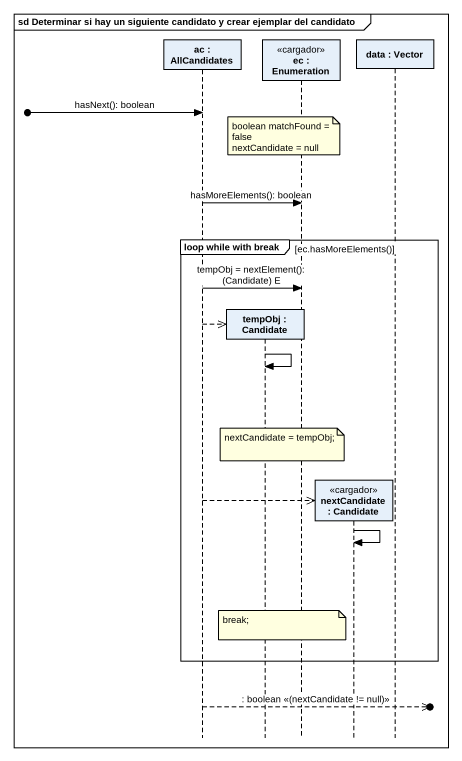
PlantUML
@startuml
mainframe sd Determinar si hay un siguiente candidato y crear ejemplar del candidato
hide footbox
participant "ac : AllCandidates" as ac
participant "tempObj : Candidate" as tempObj
participant "ec : Enumeration" as ec <<cargador>>
participant "nextCandidate : Candidate" as nextCandidate <<cargador>>
participant "data : Vector" as data

[o-> ac : hasNext(): boolean
note over ec
  boolean matchFound = false
  nextCandidate = null
end note
ac -> ec : hasMoreElements(): boolean
group loop while with break [ec.hasMoreElements()]
  ac -> ec : tempObj = nextElement(): (Candidate) E
  ac -->> tempObj **
  tempObj -> tempObj
  note over tempObj : nextCandidate = tempObj;
  ac -->> nextCandidate **
  nextCandidate -> nextCandidate
  note over tempObj : break;
end
ac -->>o] : : boolean <<(nextCandidate != null)>>
@enduml
